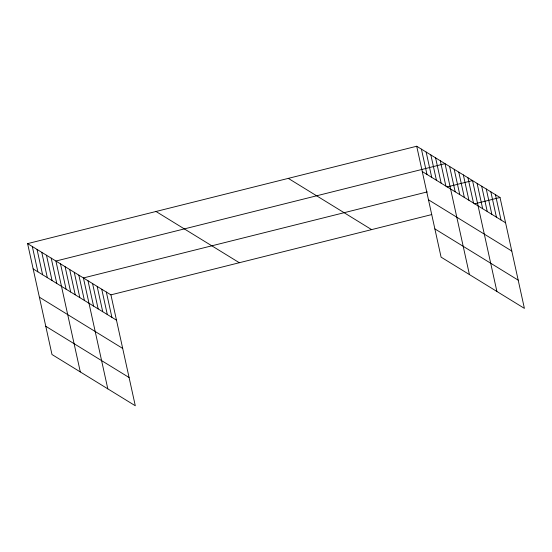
<?xml version="1.0" encoding="UTF-8"?>
<svg xmlns="http://www.w3.org/2000/svg" width="552" height="552" viewBox="0 0 552 552"><rect width="100%" height="100%" fill="white"/><g stroke="black" fill="none" stroke-linecap="round" stroke-linejoin="round"><path stroke-width="0.83" d="M27.6 243.618L110.917 294.858L135.295 405.761L51.985 354.515L27.6 243.618L416.705 146.239L500.015 197.485L524.4 308.382L441.082 257.142L416.705 146.239M427.255 191.903L83.421 277.946L107.806 388.849M447.01 186.962L472.526 180.573L496.903 291.477M110.917 294.858L431.698 214.583M474.499 203.867L500.015 197.485M422.266 171.555L505.584 222.801M428.476 199.796L511.794 251.043M434.872 228.901L518.19 280.14M288.296 178.372L371.613 229.618M156.002 211.478L239.32 262.724M33.168 268.927L116.479 320.174M39.378 297.176L122.689 348.415M45.775 326.273L129.085 377.513M495.434 194.663L501.002 219.979M490.852 191.848L496.421 217.164M486.271 189.025L491.839 214.342M481.689 186.21L487.25 211.526M477.107 183.395L482.669 208.704M467.937 177.758L473.506 203.067M463.356 174.936L468.924 200.252M458.774 172.12L464.342 197.43M454.192 169.298L459.761 194.614M449.611 166.483L455.179 191.792M469.414 274.565L445.029 163.661L55.924 261.041L80.309 371.938M440.31 160.756L445.871 186.072M435.59 157.858L441.151 183.167M430.864 154.953L436.432 180.269M426.144 152.048L431.712 177.364M421.424 149.143L426.986 174.46M106.336 292.042L111.897 317.352M101.747 289.22L107.316 314.536M97.166 286.405L102.734 311.721M92.584 283.583L98.152 308.899M88.003 280.768L93.571 306.084M78.839 275.131L84.408 300.447M74.258 272.308L79.819 297.625M69.676 269.493L75.238 294.809M65.095 266.678L70.656 291.987M60.506 263.856L66.074 289.172M51.205 258.136L56.773 283.445M46.485 255.231L52.054 280.547M41.766 252.326L47.327 277.642M37.039 249.421L42.607 274.737M32.32 246.516L37.888 271.832"/></g></svg>
